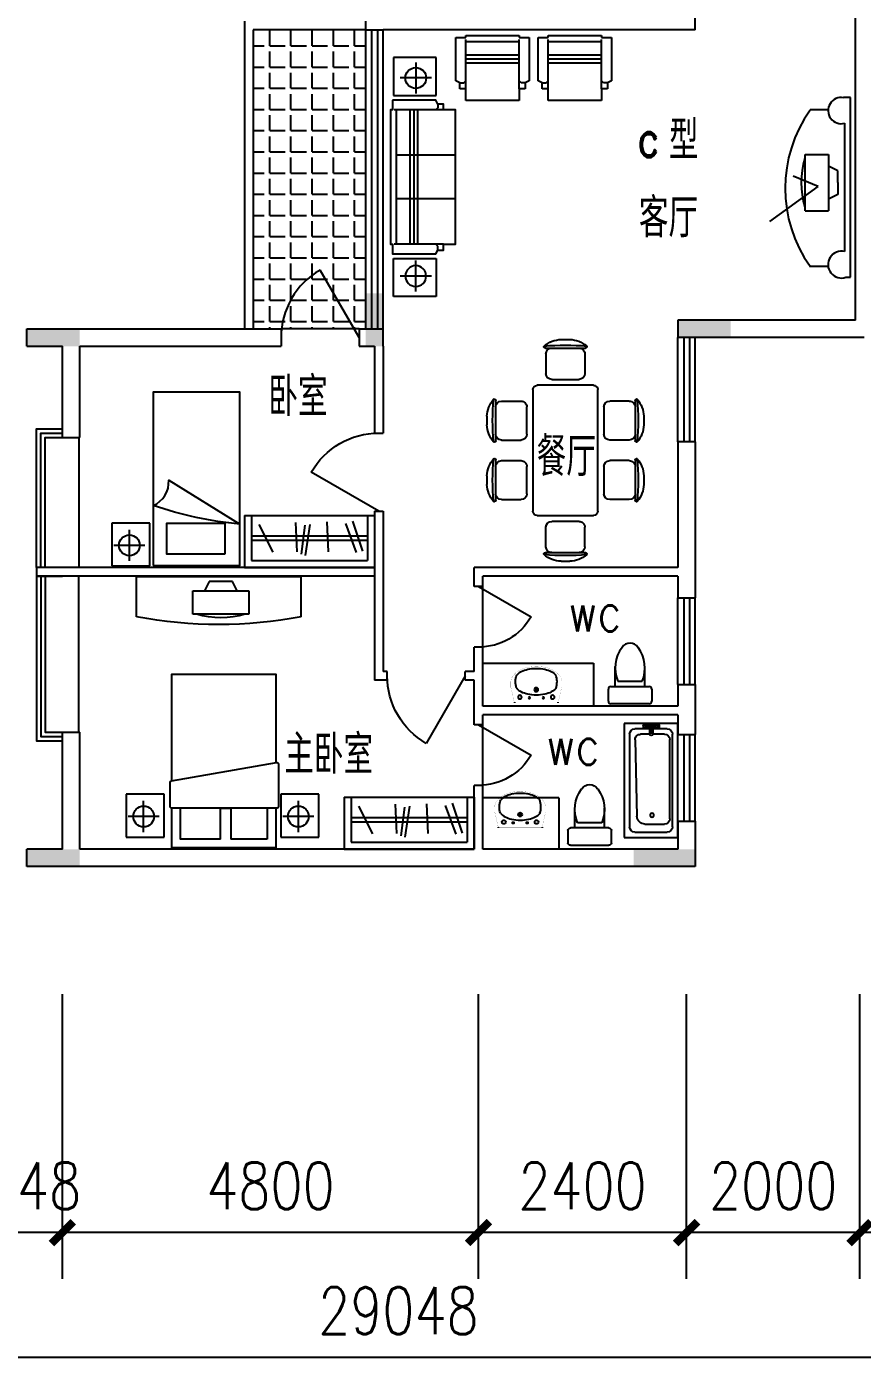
# Model space of a CAD drawing. Header units: millimetres. Extents: x 1293 to 63703, y 510 to 46041.
# Drawn here: x 19094 to 28729, y 873 to 16375 of the extents above; entities that cross this region are included whole.
import ezdxf
from ezdxf.enums import TextEntityAlignment as Align

# ---------------------------------------------------------------- set-up
doc = ezdxf.new("R2010")
doc.units = ezdxf.units.MM
for name, color, linetype in [('2D', 7, 'Continuous'), ('AXIS', 3, 'Continuous'), ('COLUMN', 7, 'Continuous'), ('F', 12, 'Continuous'), ('JIAJU', 30, 'Continuous'), ('PUB_TEXT', 7, 'Continuous'), ('TOILET', 7, 'Continuous'), ('WALL', 4, 'Continuous'), ('WD', 4, 'Continuous'), ('WINDOW', 5, 'Continuous'), ('WINDOW_TEXT', 7, 'Continuous')]:
    doc.layers.add(name, color=color, linetype=linetype)
doc.styles.add('_ROMAND', font='ROMAND.shx', dxfattribs={"width": 0.8})
doc.styles.add('_XC92', font='txt.shx', dxfattribs={"width": 0.8, "bigfont": 'xc92.shx'})
doc.styles.add('ATT', font='TXT')
doc.styles.add('DIM_FONT', font='SIMPLEX.shx', dxfattribs={"width": 0.8})
doc.styles.add('SIMPLEX', font='SIMPLEX.SHX')
doc.styles.get("Standard").update_dxf_attribs({"font": 'arial.ttf'})
doc.dimstyles.new('AXIS180', dxfattribs={"dimscale": 1.8, "dimtxt": 300, "dimasz": 1, "dimexe": 250, "dimexo": 300, "dimgap": 150, "dimtad": 1, "dimdec": 0, "dimdsep": 46, "dimtxsty": 'DIM_FONT', "dimblk": '_DIMX', "dimcen": 2.5, "dimse1": 1, "dimse2": 1, "dimclrt": 7, "dimadec": 0, "dimazin": 0, "dimtfac": 1, "dimtdec": 0, "dimtix": 1, "dimtmove": 2, "dimatfit": 3, "dimldrblk": '_DIMX', "dimfxl": 1, "dimtolj": 1, "dimtzin": 0, "dimarcsym": 0})

# ---------------------------------------------------------------- blocks, each defined once
blk = doc.blocks.new('_DIMX')
at = {"const_width": 50}
blk.add_lwpolyline([(-70, -70), (70, 70)], dxfattribs=at)
blk = doc.blocks.new('*D86')
at = {"layer": 'AXIS', "color": 0, "lineweight": -2, "transparency": 16777216}
for p, q in [((28702, 2470), (28701, 2470)), ((30704, 2470), (28704, 2470)), ((30706, 2470), (30708, 2470))]:
    blk.add_line(p, q, dxfattribs=at)
at = {"layer": 'DEFPOINTS', "color": 0, "transparency": 16777216}
for p in [(28704, 7510), (30704, 7510), (28704, 2470)]:
    blk.add_point(p, dxfattribs=at)
at = {"layer": 'AXIS', "color": 0, "lineweight": -2, "transparency": 16777216, "xscale": 1.8, "yscale": 1.8, "zscale": 1.8}
blk.add_blockref('_DIMX', (28704, 2470), dxfattribs=at)
at = {"layer": 'AXIS', "color": 0, "lineweight": -2, "transparency": 16777216, "xscale": 1.8, "yscale": 1.8, "zscale": 1.8, "rotation": 180}
blk.add_blockref('_DIMX', (30704, 2470), dxfattribs=at)
at = {"layer": 'AXIS', "color": 7, "transparency": 16777216, "insert": (29704, 3010), "char_height": 540, "attachment_point": 5, "style": 'DIM_FONT'}
blk.add_mtext('\\A1;2000', dxfattribs=at)
blk = doc.blocks.new('*D87')
at = {"layer": 'AXIS', "color": 0, "lineweight": -2, "transparency": 16777216}
for p, q in [((26702, 2470), (26701, 2470)), ((28704, 2470), (26704, 2470)), ((28706, 2470), (28708, 2470))]:
    blk.add_line(p, q, dxfattribs=at)
at = {"layer": 'DEFPOINTS', "color": 0, "transparency": 16777216}
for p in [(26704, 7510), (28704, 7510), (26704, 2470)]:
    blk.add_point(p, dxfattribs=at)
at = {"layer": 'AXIS', "color": 0, "lineweight": -2, "transparency": 16777216, "xscale": 1.8, "yscale": 1.8, "zscale": 1.8}
blk.add_blockref('_DIMX', (26704, 2470), dxfattribs=at)
at = {"layer": 'AXIS', "color": 0, "lineweight": -2, "transparency": 16777216, "xscale": 1.8, "yscale": 1.8, "zscale": 1.8, "rotation": 180}
blk.add_blockref('_DIMX', (28704, 2470), dxfattribs=at)
at = {"layer": 'AXIS', "color": 7, "transparency": 16777216, "insert": (27704, 3010), "char_height": 540, "attachment_point": 5, "style": 'DIM_FONT'}
blk.add_mtext('\\A1;2000', dxfattribs=at)
blk = doc.blocks.new('*D88')
at = {"layer": 'AXIS', "color": 0, "lineweight": -2, "transparency": 16777216}
blk.add_line((26702, 2470), (24306, 2470), dxfattribs=at)
at = {"layer": 'DEFPOINTS', "color": 0, "transparency": 16777216}
for p in [(24304, 7510), (26704, 7510), (24304, 2470)]:
    blk.add_point(p, dxfattribs=at)
at = {"layer": 'AXIS', "color": 0, "lineweight": -2, "transparency": 16777216, "xscale": 1.8, "yscale": 1.8, "zscale": 1.8, "rotation": 180}
blk.add_blockref('_DIMX', (24304, 2470), dxfattribs=at)
at = {"layer": 'AXIS', "color": 0, "lineweight": -2, "transparency": 16777216, "xscale": 1.8, "yscale": 1.8, "zscale": 1.8}
blk.add_blockref('_DIMX', (26704, 2470), dxfattribs=at)
at = {"layer": 'AXIS', "color": 7, "transparency": 16777216, "insert": (25504, 3010), "char_height": 540, "attachment_point": 5, "style": 'DIM_FONT'}
blk.add_mtext('\\A1;2400', dxfattribs=at)
blk = doc.blocks.new('*D89')
at = {"layer": 'AXIS', "color": 0, "lineweight": -2, "transparency": 16777216}
for p, q in [((18454, 2470), (18453, 2470)), ((19504, 2470), (18456, 2470)), ((19506, 2470), (19508, 2470))]:
    blk.add_line(p, q, dxfattribs=at)
at = {"layer": 'DEFPOINTS', "color": 0, "transparency": 16777216}
for p in [(18456, 7510), (19504, 7510), (18456, 2470)]:
    blk.add_point(p, dxfattribs=at)
at = {"layer": 'AXIS', "color": 0, "lineweight": -2, "transparency": 16777216, "xscale": 1.8, "yscale": 1.8, "zscale": 1.8}
blk.add_blockref('_DIMX', (18456, 2470), dxfattribs=at)
at = {"layer": 'AXIS', "color": 0, "lineweight": -2, "transparency": 16777216, "xscale": 1.8, "yscale": 1.8, "zscale": 1.8, "rotation": 180}
blk.add_blockref('_DIMX', (19504, 2470), dxfattribs=at)
at = {"layer": 'AXIS', "color": 7, "transparency": 16777216, "insert": (18980, 3010), "char_height": 540, "attachment_point": 5, "style": 'DIM_FONT'}
blk.add_mtext('\\A1;1048', dxfattribs=at)
blk = doc.blocks.new('*D91')
at = {"layer": 'AXIS', "color": 0, "lineweight": -2, "transparency": 16777216}
blk.add_line((37902, 1030), (8858, 1030), dxfattribs=at)
at = {"layer": 'DEFPOINTS', "color": 0, "transparency": 16777216}
for p in [(8856, 7510), (37904, 7510), (8856, 1030)]:
    blk.add_point(p, dxfattribs=at)
at = {"layer": 'AXIS', "color": 0, "lineweight": -2, "transparency": 16777216, "xscale": 1.8, "yscale": 1.8, "zscale": 1.8, "rotation": 180}
blk.add_blockref('_DIMX', (8856, 1030), dxfattribs=at)
at = {"layer": 'AXIS', "color": 0, "lineweight": -2, "transparency": 16777216, "xscale": 1.8, "yscale": 1.8, "zscale": 1.8}
blk.add_blockref('_DIMX', (37904, 1030), dxfattribs=at)
at = {"layer": 'AXIS', "color": 7, "transparency": 16777216, "insert": (23380, 1570), "char_height": 540, "attachment_point": 5, "style": 'DIM_FONT'}
blk.add_mtext('\\A1;29048', dxfattribs=at)
blk = doc.blocks.new('*D94')
at = {"layer": 'AXIS', "color": 0, "lineweight": -2, "transparency": 16777216}
blk.add_line((24302, 2470), (19506, 2470), dxfattribs=at)
at = {"layer": 'DEFPOINTS', "color": 0, "transparency": 16777216}
for p in [(19504, 7510), (24304, 7510), (19504, 2470)]:
    blk.add_point(p, dxfattribs=at)
at = {"layer": 'AXIS', "color": 0, "lineweight": -2, "transparency": 16777216, "xscale": 1.8, "yscale": 1.8, "zscale": 1.8, "rotation": 180}
blk.add_blockref('_DIMX', (19504, 2470), dxfattribs=at)
at = {"layer": 'AXIS', "color": 0, "lineweight": -2, "transparency": 16777216, "xscale": 1.8, "yscale": 1.8, "zscale": 1.8}
blk.add_blockref('_DIMX', (24304, 2470), dxfattribs=at)
at = {"layer": 'AXIS', "color": 7, "transparency": 16777216, "insert": (21904, 3010), "char_height": 540, "attachment_point": 5, "style": 'DIM_FONT'}
blk.add_mtext('\\A1;4800', dxfattribs=at)
blk = doc.blocks.new('_DBLK')
blk.add_line((-0.5, 0), (0, -0.866))
blk.add_arc((-0.5, 0), 1, 300, 0)
at = {"style": 'SIMPLEX', "flags": 9}
blk.add_attdef('A', text='', height=1, dxfattribs=at).set_placement((0, 1.5), align=Align.MIDDLE)
blk = doc.blocks.new('11PTVN02')
at = {"color": 0, "linetype": 'ByBlock'}
for p, q in [((14, 24), (4, 24)), ((4, 24), (4, 0)), ((14, 0), (14, 24)), ((0, 17), (4, 19)), ((0, 12), (0, 17)), ((0, 12), (0, 7)), ((0, 7), (4, 5)), ((14, 0), (4, 0))]:
    blk.add_line(p, q, dxfattribs=at)
blk.add_arc((-21.5, 12), 37, 343.62955, 16.37045, dxfattribs=at)
at = {"color": 0, "linetype": 'ByBlock', "style": 'ATT'}
for tag, p, flags in [('ITEM', (1, -12), 3), ('ROOM_NUMBER', (1, -20), 1), ('WIDTH', (1, -29), 3), ('DEPTH', (1, -38), 3)]:
    blk.add_attdef(tag, p, '', height=6, dxfattribs=dict(at, flags=flags))
blk = doc.blocks.new('-TV')
at = {"xscale": 25, "yscale": 25, "zscale": 25}
blk.add_blockref('11PTVN02', (-1, -1), dxfattribs=at)
blk = doc.blocks.new('-TVG')
at = {"layer": 'F'}
for p, q in [((-21, -78), (-112, -78)), ((-21, -2380), (-21, -78)), ((-540, -231), (-305, -231)), ((-99, -406), (-99, -2049)), ((-436, -1216), (-756, -1085)), ((-1056, -1666), (-436, -1216)), ((-548, -2239), (-305, -2239)), ((-81, -2380), (-21, -2380))]:
    blk.add_line(p, q, dxfattribs=at)
for centre, radius, start, end in [((-142, -244), 168, 79.82, 284.7458), ((860, -1239), 1721, 144.4733, 215.5267), ((-138, -2217), 173, 77.0294, 289.1907)]:
    blk.add_arc(centre, radius, start, end, dxfattribs=at)
at = {"layer": 'F', "xscale": -1.2, "yscale": 1.2, "zscale": 1.2}
blk.add_blockref('-TV', (-186, -1526), dxfattribs=at)
blk = doc.blocks.new('CJ')
at = {"layer": 'JIAJU'}
for p, q in [((-863, 479), (-1323, 479)), ((-1044, 579), (-1143, 579)), ((-177, 479), (-637, 479)), ((-357, 579), (-456, 579)), ((-1318, 412), (-1318, 187)), ((-868, 412), (-868, 187)), ((-632, 412), (-632, 187)), ((-182, 412), (-182, 187)), ((-1500, -650), (-1500, 0)), ((-1450, 50), (-50, 50)), ((-936, 119), (-1251, 119)), ((-249, 119), (-564, 119)), ((0, 0), (0, -650)), ((-1928, -555), (-1928, -95)), ((-1861, -100), (-1636, -100)), ((361, -100), (136, -100)), ((428, -555), (428, -95)), ((-2028, -375), (-2028, -275)), ((-1568, -482), (-1568, -168)), ((68, -482), (68, -168)), ((528, -375), (528, -275)), ((-1861, -550), (-1636, -550)), ((361, -550), (136, -550)), ((-50, -700), (-1450, -700)), ((-1251, -769), (-936, -769)), ((-564, -769), (-249, -769)), ((-1318, -1062), (-1318, -837)), ((-868, -1062), (-868, -837)), ((-632, -1062), (-632, -837)), ((-182, -1062), (-182, -837)), ((-1323, -1129), (-863, -1129)), ((-1143, -1229), (-1044, -1229)), ((-637, -1129), (-177, -1129)), ((-456, -1229), (-357, -1229))]:
    blk.add_line(p, q, dxfattribs=at)
for centre, radius, start, end in [((-1333, 495), 10, 130.7265, 202.67), ((-1323, 499), 20, 202.67, 270), ((-1133, 264), 316, 91.7651, 130.7265), ((-1093, -2199), 2713, 84.8023, 95.1977), ((-1251, 412), 67.5, 90, 180), ((-1054, 264), 316, 49.2735, 88.2349), ((-936, 412), 67.5, 0, 90), ((-863, 499), 20, 270, 337.33), ((-854, 495), 10, 337.33, 49.2735), ((-646, 495), 10, 130.7265, 202.67), ((-637, 499), 20, 202.67, 270), ((-446, 264), 316, 91.7651, 130.7265), ((-407, -2199), 2713, 84.8023, 95.1977), ((-564, 412), 67.5, 90, 180), ((-367, 264), 316, 49.2735, 88.2349), ((-249, 412), 67.5, 0, 90), ((-177, 499), 20, 270, 337.33), ((-167, 495), 10, 337.33, 49.2735), ((-1251, 187), 67.5, 180, 270), ((-936, 187), 67.5, 270, 0), ((-564, 187), 67.5, 180, 270), ((-249, 187), 67.5, 270, 0), ((-1450, 0), 50, 90, 180), ((-50, 0), 50, 0, 90), ((-1713, -285), 316, 139.2735, 178.2349), ((749, -325), 2713, 174.8023, 185.1977), ((-1945, -86), 10, 67.33, 139.2735), ((-1948, -95), 20, 0, 67.33), ((-1861, -168), 67.5, 90, 180), ((-1636, -168), 67.5, 0, 90), ((136, -168), 67.5, 90, 180), ((361, -168), 67.5, 0, 90), ((448, -95), 20, 112.67, 180), ((445, -86), 10, 40.7265, 112.67), ((-2249, -325), 2713, 354.8023, 5.1977), ((213, -285), 316, 1.7651, 40.7265), ((-1713, -365), 316, 181.7651, 220.7265), ((213, -365), 316, 319.2735, 358.2349), ((-1945, -564), 10, 220.7265, 292.67), ((-1948, -555), 20, 292.67, 0), ((-1861, -482), 67.5, 180, 270), ((-1636, -482), 67.5, 270, 0), ((136, -482), 67.5, 180, 270), ((361, -482), 67.5, 270, 0), ((448, -555), 20, 180, 247.33), ((445, -564), 10, 247.33, 319.2735), ((-1450, -650), 50, 180, 270), ((-1251, -837), 67.5, 90, 180), ((-936, -837), 67.5, 0, 90), ((-564, -837), 67.5, 90, 180), ((-249, -837), 67.5, 0, 90), ((-50, -650), 50, 270, 0), ((-1251, -1062), 67.5, 180, 270), ((-936, -1062), 67.5, 270, 0), ((-564, -1062), 67.5, 180, 270), ((-249, -1062), 67.5, 270, 0), ((-1333, -1145), 10, 157.33, 229.2735), ((-1323, -1149), 20, 90, 157.33), ((-1133, -914), 316, 229.2735, 268.2349), ((-1093, 1549), 2713, 264.8023, 275.1977), ((-1054, -914), 316, 271.7651, 310.7265), ((-863, -1149), 20, 22.67, 90), ((-854, -1145), 10, 310.7265, 22.67), ((-646, -1145), 10, 157.33, 229.2735), ((-637, -1149), 20, 90, 157.33), ((-446, -914), 316, 229.2735, 268.2349), ((-407, 1549), 2713, 264.8023, 275.1977), ((-367, -914), 316, 271.7651, 310.7265), ((-177, -1149), 20, 22.67, 90), ((-167, -1145), 10, 310.7265, 22.67)]:
    blk.add_arc(centre, radius, start, end, dxfattribs=at)
at = {"layer": 'JIAJU', "oblique": -180, "text_generation_flag": 4, "width": 0.8, "flags": 9}
for tag in ['XSIZE', 'YSIZE']:
    blk.add_attdef(tag, (-746, -342), '', height=0.5, rotation=180, dxfattribs=at)
blk = doc.blocks.new('-TD')
at = {"color": 0}
for p, q in [((0, -90), (0, 90)), ((-90, 0), (90, 0))]:
    blk.add_line(p, q, dxfattribs=at)
blk.add_circle((0, 0), 60)
blk = doc.blocks.new('-CG')
at = {"layer": 'F'}
for p, q in [((322, 351), (-172, 351)), ((-172, 351), (-172, -87)), ((322, -87), (322, 351)), ((-172, -87), (322, -87))]:
    blk.add_line(p, q, dxfattribs=at)
at = {"layer": 'F', "xscale": 2, "yscale": 2, "zscale": 2}
blk.add_blockref('-TD', (65, 149), dxfattribs=at)
blk = doc.blocks.new('A$C51631F25')
at = {"layer": '2D', "color": 30}
for p, q in [((100, 667), (456, 667)), ((456, 667), (456, 550)), ((456, 550), (97, 550))]:
    blk.add_line(p, q, dxfattribs=at)
blk.add_lwpolyline([(456, 18), (456, 1229, -0.414214), (474, 1248), (752, 1248, -0.364216), (770, 1233), (983, 21, -0.466043), (965, 0), (474, 0, -0.414214)], format="xyb", close=True, dxfattribs=at)
for points in [[(0, 30), (0, 1230), (456, 1230)], [(100, 667), (100, 1130), (456, 1130)], [(770, 1230), (2000, 1230), (2000, 30), (981, 30)], [(100, 130), (100, 550)], [(456, 30), (0, 30)], [(456, 130), (100, 130)]]:
    blk.add_lwpolyline(points, dxfattribs=at)
blk = doc.blocks.new('_C6QHT')
at = {"layer": 'JIAJU'}
for p, q in [((0, -460), (0, 0)), ((0, 0), (1900, 0)), ((1900, -460), (1900, 0)), ((738, -160), (792, -52)), ((792, -52), (1062, -52)), ((1062, -52), (1116, -160)), ((1251, -160), (603, -160)), ((603, -160), (603, -430)), ((1251, -430), (1251, -160)), ((603, -430), (1251, -430))]:
    blk.add_line(p, q, dxfattribs=at)
for centre, radius, start, end in [((950, 4500), 5050, 259.157, 280.843), ((927, 528), 999, 253.6295, 286.3705)]:
    blk.add_arc(centre, radius, start, end, dxfattribs=at)
at = {"style": 'DIM_FONT', "width": 0.8, "flags": 9}
for tag in ['XSIZE', 'YSIZE', 'ZSIZE']:
    blk.add_attdef(tag, (0, 0), '', height=0.5, dxfattribs=at)
for tag in ['XSIZE', 'YSIZE', 'ZSIZE']:
    blk.add_attdef(tag, (0, 0), '', height=0.5, rotation=270, dxfattribs=at)
blk = doc.blocks.new('A$C747D3C6A')
at = {"layer": 'JIAJU', "rotation": 90}
blk.add_blockref('_C6QHT', (0, 0), dxfattribs=at)
blk = doc.blocks.new('U_B16FYY')
for p, q in [((-958, 315), (542, 315)), ((-958, -285), (-958, 315)), ((542, -285), (542, 315)), ((-878, 235), (462, 235)), ((-878, -285), (-878, 235)), ((-262, -171), (-304, 162)), ((-205, -181), (-257, 176)), ((462, -285), (462, 235)), ((-878, 0), (462, 0)), ((-792, -181), (-632, 138)), ((-351, 134), (-365, -204)), ((-9, -209), (6, 134)), ((207, -190), (329, 143)), ((287, -218), (404, 129)), ((-878, -50), (462, -50)), ((-958, -285), (542, -285))]:
    blk.add_line(p, q)
at = {"style": 'DIM_FONT', "width": 0.8, "flags": 9}
for tag in ['XSIZE', 'YSIZE']:
    blk.add_attdef(tag, (0, 0), '', height=0.5, dxfattribs=at)
blk = doc.blocks.new('A$C24C04AE9')
at = {"layer": 'JIAJU', "rotation": 90}
blk.add_blockref('U_B16FYY', (315, 958), dxfattribs=at)
blk = doc.blocks.new('_WBLK')
for p, q in [((-0.5, 0.5), (0.5, 0.5)), ((0.5, 0.1667), (-0.5, 0.1667)), ((0.5, -0.1667), (-0.5, -0.1667)), ((-0.5, -0.5), (0.5, -0.5))]:
    blk.add_line(p, q)
at = {"layer": 'WINDOW_TEXT', "style": 'SIMPLEX', "flags": 9}
blk.add_attdef('A', text='', height=1, dxfattribs=at).set_placement((0, 1.5), align=Align.MIDDLE)
blk = doc.blocks.new('M_E11')
for p, q in [((-280, -10), (-280, 0)), ((280, 0), (280, -10)), ((-251, -189), (-251, -186)), ((-248, -183), (-250, -185))]:
    blk.add_line(p, q)
at = {"const_width": 1.5}
for points in [[(-280, 0), (280, 0)], [(-326, -200), (-280, -5)], [(326, -204), (280, -5)]]:
    blk.add_lwpolyline(points, dxfattribs=at)
for points in [[(253, -188, 0.098208), (193, -141, 0.066287), (110, -111, 0.052428), (0, -100, 0.052428), (-110, -111, 0.066287), (-193, -141, 0.093876), (-251, -186, 0.171377)], [(-250, -358, 0.091341), (-193, -401, 0.066287), (-110, -431, 0.052428), (0, -442, 0.052428), (110, -431, 0.066287), (193, -401, 0.091756), (250, -358, 0.171377)]]:
    blk.add_lwpolyline(points, format="xyb")
for points in [[(-326, -200, 0.008223), (-326, -204, 0.149285)], [(-326, -266, 0.149285), (-304, -337, 0.107079), (-231, -408, 0.075625), (-131, -450, 0.062436), (-1, -467, 0.062436), (130, -452, 0.075625), (230, -410, 0.107079), (304, -339, 0.149285), (326, -268, 0.005205), (326, -266, 0.086596)]]:
    blk.add_lwpolyline(points, format="xyb", dxfattribs=at)
at = {"const_width": 1.5, "flags": 128}
for points in [[(-326, -204), (-326, -268)], [(326, -204), (326, -268)]]:
    blk.add_lwpolyline(points, dxfattribs=at)
at = {"flags": 128}
for points in [[(-253, -188, 0.172546), (-250, -358, 0.726395)], [(253, -188, -0.172546), (250, -358, -0.726395)]]:
    blk.add_lwpolyline(points, format="xyb", dxfattribs=at)
for centre, radius in [((-210, -75), 24), ((-210, -75), 24), ((-210, -75), 24), ((-90, -65), 10), ((0, -170), 25), ((0, -170), 15), ((90, -65), 10), ((210, -75), 24)]:
    blk.add_circle(centre, radius)
blk.add_arc((-250, -186), 1, 131.3224, 180)
at = {"width": 0.8, "flags": 9}
for tag in ['XSIZE', 'YSIZE']:
    blk.add_attdef(tag, (0, 0), '', height=0.5, dxfattribs=at)
blk = doc.blocks.new('M_E24TTP')
at = {"layer": 'TOILET', "color": 7}
for p, q in [((-170, 200), (-170, 430)), ((170, 200), (170, 430)), ((-250, 30), (-250, 170)), ((-220, 200), (220, 200)), ((-140, 260), (140, 260)), ((250, 170), (250, 30)), ((220, 0), (-220, 0))]:
    blk.add_line(p, q, dxfattribs=at)
for centre, radius, start, end in [((227, 413), 398, 143.3619, 202.5495), ((0, 590), 110, 33.4509, 146.5491), ((-227, 413), 398, 337.4505, 36.6381), ((-220, 170), 30, 90, 180), ((220, 170), 30, 0, 90), ((-220, 30), 30, 180, 270), ((220, 30), 30, 270, 0)]:
    blk.add_arc(centre, radius, start, end, dxfattribs=at)
at = {"style": 'DIM_FONT', "width": 0.8, "flags": 9}
for tag in ['XSIZE', 'YSIZE']:
    blk.add_attdef(tag, (0, 0), '', height=0.5, dxfattribs=at)
blk = doc.blocks.new('U_B14JRS')
for p, q in [((-1420, 680), (280, 680)), ((-1420, -120), (-1420, 680)), ((280, 680), (280, -120)), ((-1340, 303), (-1340, 520)), ((-1260, 600), (120, 600)), ((-1260, 302), (-1260, 438)), ((-1178, 518), (-37, 491)), ((200, 520), (200, 40)), ((-1377, 303), (-1265, 303)), ((-1377, 278), (-1265, 278)), ((-1377, 253), (-1265, 253)), ((-1340, 40), (-1340, 253)), ((-1260, 80), (-1260, 253)), ((80, 371), (80, 80)), ((0, 0), (-1180, 0)), ((280, -120), (-1420, -120)), ((120, -40), (-1260, -40))]:
    blk.add_line(p, q)
for centre, radius in [((-1380, 367), 35.5), ((-1380, 189), 35.5), ((-1380, 367), 15.5), ((-1380, 189), 15.5), ((-54, 266), 28.5)]:
    blk.add_circle(centre, radius)
for centre, radius, start, end in [((-1260, 520), 80, 90, 180), ((-1180, 438), 80, 88.6442, 180), ((-40, 371), 120, 0, 88.6442), ((120, 520), 80, 0, 90), ((-1377, 278), 40.6, 37.9622, 322.0378), ((-1377, 278), 30.6, 54.6762, 305.3238), ((-1371, 277), 26.3, 90, 295.9667), ((-1265, 278), 25, 270, 90), ((-1260, 40), 80, 180, 270), ((-1180, 80), 80, 180, 270), ((0, 80), 80, 270, 0), ((120, 40), 80, 270, 0)]:
    blk.add_arc(centre, radius, start, end)
at = {"style": 'DIM_FONT', "width": 0.8, "flags": 9}
for tag in ['XSIZE', 'YSIZE']:
    blk.add_attdef(tag, (0, 0), '', height=0.5, dxfattribs=at)
blk = doc.blocks.new('A$C009D426A')
at = {"layer": '2D', "color": 30}
for points in [[(0, 0), (0, 1000), (2000, 1000), (2000, 0)], [(131, 824), (131, 158), (490, 158), (490, 824)]]:
    blk.add_lwpolyline(points, close=True, dxfattribs=at)
blk.add_lwpolyline([(477, 998, 0.05735), (692, 0, -0.31665), (983, 178)], format="xyb", close=True, dxfattribs=at)

msp = doc.modelspace()

# ---------------------------------------------------------------- hatches: boundary and pattern name
at = {"layer": 'WD'}
h = msp.add_hatch(dxfattribs=at)
h.set_pattern_fill('ANGLE', color=5, scale=35, style=0)
h.set_pattern_definition([(90, (29475.08, 136682), (244.475, 4e-10), [177.8, -66.675]), (1e-10, (29475.08, 136682), (4e-10, -244.475), [177.8, -66.675])])
h.paths.add_polyline_path([(21704.3, 12891.2), (23004.3, 12891.2), (23004.3, 16341.2), (21704.3, 16341.2)])

# ---------------------------------------------------------------- linework, layer by layer
for p, q in [((21604.3, 16441.2), (21604.3, 12891.2)), ((23004.3, 16341.2), (21704.3, 16341.2)), ((21704.3, 16341.2), (21704.3, 12891.2))]:
    msp.add_line(p, q)
at = {"layer": 'AXIS'}
for p, q in [((19504.3, 1938.1), (19504.3, 5220.5)), ((24304.3, 1938.1), (24304.3, 5220.5)), ((26704.3, 1938.1), (26704.3, 5220.5)), ((28704.3, 1938.1), (28704.3, 5220.5))]:
    msp.add_line(p, q, dxfattribs=at)
at = {"layer": 'COLUMN'}
for points in [[(23204.3, 12691.2), (23004.3, 12691.2), (23204.3, 13301.2), (23004.3, 13301.2)], [(19704.3, 12891.2), (19704.3, 12691.2), (19094.3, 12891.2), (19094.3, 12691.2)], [(27214.3, 12991.2), (27214.3, 12791.2), (26604.3, 12991.2), (26604.3, 12791.2)], [(19704.3, 6891.2), (19704.3, 6691.2), (19094.3, 6891.2), (19094.3, 6691.2)], [(26804.3, 6891.2), (26804.3, 6691.2), (26094.3, 6891.2), (26094.3, 6691.2)]]:
    msp.add_solid(points, dxfattribs=at)
at = {"layer": 'JIAJU'}
for p, q in [((24043, 16253.5), (24156.8, 16253.5)), ((24043, 15753), (24043, 16253.5)), ((24156.8, 16253.5), (24156.8, 16276.3)), ((24156.8, 16276.3), (24774.6, 16276.3)), ((24156.8, 15753), (24156.8, 16230.8)), ((24156.8, 16208), (24774.6, 16208)), ((24774.6, 16276.3), (24774.6, 16253.5)), ((24774.6, 16253.5), (24888.3, 16253.5)), ((24774.6, 15753), (24774.6, 16230.8)), ((24888.3, 16253.5), (24888.3, 15753)), ((24992.5, 16253.5), (25106.3, 16253.5)), ((24992.5, 15753), (24992.5, 16253.5)), ((25106.3, 16253.5), (25106.3, 16276.3)), ((25106.3, 16276.3), (25724.1, 16276.3)), ((25106.3, 15753), (25106.3, 16230.8)), ((25106.3, 16208), (25724.1, 16208)), ((25724.1, 16276.3), (25724.1, 16253.5)), ((25724.1, 16253.5), (25837.8, 16253.5)), ((25724.1, 15753), (25724.1, 16230.8)), ((25837.8, 16253.5), (25837.8, 15753)), ((24774.6, 16048.8), (24156.8, 16048.8)), ((24774.6, 16003.3), (24156.8, 16003.3)), ((25724.1, 16048.8), (25106.3, 16048.8)), ((25724.1, 16003.3), (25106.3, 16003.3)), ((24774.6, 15957.8), (24156.8, 15957.8)), ((25724.1, 15957.8), (25106.3, 15957.8)), ((24088.5, 15730.3), (24043, 15753)), ((24088.5, 15730.3), (24134, 15730.3)), ((24088.5, 15662), (24088.5, 15730.3)), ((24156.8, 15662), (24088.5, 15662)), ((24134, 15730.3), (24156.8, 15753)), ((24156.8, 15662), (24156.8, 15753)), ((24156.8, 15525.5), (24156.8, 15662)), ((24774.6, 15662), (24774.6, 15753)), ((24797.3, 15730.3), (24774.6, 15753)), ((24774.6, 15662), (24774.6, 15525.5)), ((24842.8, 15662), (24774.6, 15662)), ((24842.8, 15730.3), (24797.3, 15730.3)), ((24888.3, 15753), (24842.8, 15730.3)), ((24842.8, 15730.3), (24842.8, 15662)), ((25038, 15730.3), (24992.5, 15753)), ((25038, 15730.3), (25083.5, 15730.3)), ((25038, 15662), (25038, 15730.3)), ((25106.3, 15662), (25038, 15662)), ((25083.5, 15730.3), (25106.3, 15753)), ((25106.3, 15662), (25106.3, 15753)), ((25106.3, 15525.5), (25106.3, 15662)), ((25724.1, 15662), (25724.1, 15753)), ((25746.8, 15730.3), (25724.1, 15753)), ((25724.1, 15662), (25724.1, 15525.5)), ((25792.3, 15662), (25724.1, 15662)), ((25792.3, 15730.3), (25746.8, 15730.3)), ((25837.8, 15753), (25792.3, 15730.3)), ((25792.3, 15730.3), (25792.3, 15662)), ((24774.6, 15525.5), (24156.8, 15525.5)), ((25724.1, 15525.5), (25106.3, 15525.5)), ((23810.6, 15416.9), (23332.9, 15416.9)), ((23355.6, 15416.9), (23355.6, 13869.9)), ((23514.9, 13869.9), (23514.9, 15416.9)), ((23560.4, 13869.9), (23560.4, 15416.9)), ((23605.9, 13869.9), (23605.9, 15416.9)), ((23833.4, 15439.7), (23810.6, 15416.9)), ((23901.6, 15416.9), (23810.6, 15416.9)), ((23833.4, 15485.2), (23833.4, 15439.7)), ((24038.1, 14893.7), (23355.6, 14893.7)), ((24038.1, 14393.2), (23355.6, 14393.2)), ((23810.6, 13869.9), (23332.9, 13869.9)), ((23833.4, 13847.2), (23810.6, 13869.9)), ((23901.6, 13869.9), (23810.6, 13869.9)), ((23833.4, 13801.7), (23833.4, 13847.2)), ((24354.3, 9035.2), (25628.8, 9035.2)), ((25628.8, 9035.2), (25628.8, 8541.2)), ((25229.1, 7485.2), (24354.3, 7485.2)), ((25229.1, 7485.2), (25229.1, 6891.2))]:
    msp.add_line(p, q, dxfattribs=at)
msp.add_lwpolyline([(23310.1, 15530.7), (23310.1, 15416.9), (23287.4, 15416.9), (23287.4, 13869.9), (23310.1, 13869.9), (23310.1, 13756.2), (23810.6, 13756.2), (23833.4, 13801.7), (23901.6, 13801.7), (23901.6, 13869.9), (24038.1, 13869.9), (24038.1, 15416.9), (23901.6, 15416.9), (23901.6, 15485.2), (23833.4, 15485.2), (23810.6, 15530.7)], close=True, dxfattribs=at)
at = {"layer": 'WALL'}
for p, q in [((28654.3, 12991.2), (28654.3, 16872.3)), ((23004.3, 16341.2), (23004.3, 16441.2)), ((26804.3, 16341.2), (26804.3, 16580.7)), ((23004.3, 16341.2), (23204.3, 16341.2)), ((26804.3, 16341.2), (23204.3, 16341.2)), ((19094.3, 12891.2), (22026.5, 12891.2)), ((19094.3, 12691.2), (19094.3, 12891.2)), ((22026.5, 12891.2), (22026.5, 12691.2)), ((22926.5, 12891.2), (23004.3, 12891.2)), ((22926.5, 12891.2), (22926.5, 12691.2)), ((23004.3, 12891.2), (23204.3, 12891.2)), ((23204.3, 12691.2), (23204.3, 12891.2)), ((28654.3, 12991.2), (26604.3, 12991.2)), ((26604.3, 12991.2), (26604.3, 12791.2)), ((26804.3, 12791.2), (26604.3, 12791.2)), ((28754.3, 12791.2), (26804.3, 12791.2)), ((19094.3, 12691.2), (19504.3, 12691.2)), ((19504.3, 11641.2), (19504.3, 12691.2)), ((19704.3, 11641.2), (19704.3, 12691.2)), ((19704.3, 12691.2), (22026.5, 12691.2)), ((22926.5, 12691.2), (23104.3, 12691.2)), ((23104.3, 12691.2), (23104.3, 11690)), ((23204.3, 12691.2), (23204.3, 11690)), ((19504.3, 11641.2), (19704.3, 11641.2)), ((23104.3, 11690), (23204.3, 11690)), ((26604.3, 11591.2), (26604.3, 10141.2)), ((26804.3, 11591.2), (26604.3, 11591.2)), ((26804.3, 11591.2), (26804.3, 9791.2)), ((23104.3, 10790), (23104.3, 8841.2)), ((23104.3, 10790), (23204.3, 10790)), ((23204.3, 10790), (23204.3, 8941.2)), ((19204.3, 10141.2), (19204.3, 10041.2)), ((19694.3, 10141.2), (19204.3, 10141.2)), ((19704.3, 10141.2), (19694.3, 10141.2)), ((23104.3, 10141.2), (19704.3, 10141.2)), ((26604.3, 10141.2), (24254.3, 10141.2)), ((24254.3, 9921.3), (24254.3, 10141.2)), ((19204.3, 10041.2), (19504.3, 10041.2)), ((19694.3, 10041.2), (19204.3, 10041.2)), ((19704.3, 10041.2), (19694.3, 10041.2)), ((23104.3, 10041.2), (19704.3, 10041.2)), ((26604.3, 10041.2), (24354.3, 10041.2)), ((24354.3, 9921.3), (24354.3, 10041.2)), ((26604.3, 10041.2), (26604.3, 9791.2)), ((24354.3, 9921.3), (24254.3, 9921.3)), ((26604.3, 9791.2), (26804.3, 9791.2)), ((24354.3, 9221.3), (24254.3, 9221.3)), ((24254.3, 8941.2), (24254.3, 9221.3)), ((24354.3, 8541.2), (24354.3, 9221.3)), ((23251.4, 8841.2), (23104.3, 8841.2)), ((23251.4, 8941.2), (23204.3, 8941.2)), ((23251.4, 8841.2), (23251.4, 8941.2)), ((24254.3, 8941.2), (24151.4, 8941.2)), ((24151.4, 8841.2), (24151.4, 8941.2)), ((24254.3, 8841.2), (24151.4, 8841.2)), ((24254.3, 8327.3), (24254.3, 8841.2)), ((26604.3, 8791.2), (26604.3, 8541.2)), ((26604.3, 8791.2), (26804.3, 8791.2)), ((26804.3, 8791.2), (26804.3, 8216.2)), ((26604.3, 8541.2), (24354.3, 8541.2)), ((26604.3, 8441.2), (24354.3, 8441.2)), ((24354.3, 8327.3), (24354.3, 8441.2)), ((26604.3, 8441.2), (26604.3, 8216.2)), ((19504.3, 6891.2), (19504.3, 8241.2)), ((19504.3, 8241.2), (19704.3, 8241.2)), ((19704.3, 6891.2), (19704.3, 8241.2)), ((24354.3, 8327.3), (24254.3, 8327.3)), ((26604.3, 8216.2), (26804.3, 8216.2)), ((24254.3, 6891.2), (24254.3, 7627.3)), ((24354.3, 7627.3), (24254.3, 7627.3)), ((24354.3, 6891.2), (24354.3, 7627.3)), ((26604.3, 7216.2), (26604.3, 6891.2)), ((26604.3, 7216.2), (26804.3, 7216.2)), ((26804.3, 7216.2), (26804.3, 6691.2)), ((19094.3, 6691.2), (19094.3, 6891.2)), ((19504.3, 6891.2), (19094.3, 6891.2)), ((24254.3, 6891.2), (19704.3, 6891.2)), ((26604.3, 6891.2), (24354.3, 6891.2)), ((26804.3, 6691.2), (19094.3, 6691.2))]:
    msp.add_line(p, q, dxfattribs=at)
at = {"layer": 'WINDOW'}
for p, q in [((22926.5, 12891.2), (22026.5, 12891.2)), ((24354.3, 9221.3), (24354.3, 9921.3)), ((24354.3, 7627.3), (24354.3, 8384.2))]:
    msp.add_line(p, q, dxfattribs=at)
for points in [[(19204.3, 10141.2), (19204.3, 11641.2), (19204.3, 11741.2), (19504.3, 11741.2)], [(19254.3, 10141.2), (19254.3, 11691.2), (19504.3, 11691.2)], [(19304.3, 10141.2), (19304.3, 11641.2), (19504.3, 11641.2)], [(19694.3, 11641.2), (19694.3, 10141.2)], [(19204.3, 10041.2), (19204.3, 8241.2), (19204.3, 8141.2), (19504.3, 8141.2)], [(19254.3, 10041.2), (19254.3, 8191.2), (19504.3, 8191.2)], [(19304.3, 10041.2), (19304.3, 8241.2), (19504.3, 8241.2)], [(19694.3, 8241.2), (19694.3, 10041.2)]]:
    msp.add_lwpolyline(points, dxfattribs=at)

# ---------------------------------------------------------------- block references
at = {"xscale": -1, "rotation": 270.0000000000585}
msp.add_blockref('CJ', (25631.4, 12241.1), dxfattribs=at)
at = {"layer": 'JIAJU', "extrusion": (0, 0, -1), "xscale": -1, "zscale": -1, "rotation": 179.9999999999416}
msp.add_blockref('-CG', (-23645.2, 15934.5), dxfattribs=at)
at = {"layer": 'JIAJU', "xscale": 0.9, "yscale": 0.9, "zscale": 0.9}
msp.add_blockref('-TVG', (28616, 15629), dxfattribs=at)
at = {"layer": 'JIAJU', "xscale": -1}
for name, p in [('-CG', (23645.2, 13352.3)), ('M_E24TTP', (25586.4, 6936.6))]:
    msp.add_blockref(name, p, dxfattribs=at)
for name, p, rotation in [('A$C009D426A', (20552.5, 10162.7), 270.0000000000585), ('A$C24C04AE9', (21604.3, 10141.2), 270.0000000000585), ('A$C747D3C6A', (22259.2, 10032.1), 90.00000000005842), ('A$C24C04AE9', (22754.3, 6891.2), 270.0000000000585)]:
    msp.add_blockref(name, p, dxfattribs=dict(at, rotation=rotation))
at = {"layer": 'JIAJU', "rotation": 90.00000000005842}
for name, p in [('-CG', (20425.8, 10330.6)), ('A$C51631F25', (21995.4, 6908.8)), ('-CG', (20590.3, 7203.9)), ('-CG', (22374.9, 7203.9))]:
    msp.add_blockref(name, p, dxfattribs=at)
at = {"layer": 'JIAJU'}
msp.add_blockref('M_E24TTP', (26052, 8567.7), dxfattribs=at)
for name, p, xscale, yscale, zscale, rotation in [('M_E11', (24970.4, 8578.3), -0.9, 0.9, 0.9, 180), ('U_B14JRS', (26511.4, 7242.5), -0.7737644444444445, 0.7737644444444445, 0.7737644444444445, 90.00000000005842), ('M_E11', (24784.9, 7137.4), 0.9, 0.9, 0.9, 180.0000000000584)]:
    msp.add_blockref(name, p, dxfattribs=dict(at, xscale=xscale, yscale=yscale, zscale=zscale, rotation=rotation))
at = {"layer": 'WINDOW'}
for name, p, xscale, yscale, zscale, rotation in [('_WBLK', (23104.3, 14616.2), -3450, 200, 3450, 269.9999999990584), ('_WBLK', (26704.3, 12191.2), -1200, 199.9999999999981, 1200, 270.0000000000585), ('_DBLK', (23154.3, 11240), 900, -900, 900, 90.00000000005842), ('_DBLK', (24304.3, 9571.3), -700, 700, 700, 90.00000000005842), ('_WBLK', (26704.3, 9291.2), -1000, 200.0000000000018, 1000, 270.0000000000585), ('_DBLK', (23701.4, 8891.2), 900, -900, 900, 180.0000000000584), ('_DBLK', (24304.3, 7977.3), -700, 700, 700, 90.00000000005842), ('_WBLK', (26704.3, 7716.2), -1000, 199.9999999999981, 1000, 270.0000000000585)]:
    msp.add_blockref(name, p, dxfattribs=dict(at, xscale=xscale, yscale=yscale, zscale=zscale, rotation=rotation))
at = {"layer": 'WINDOW', "xscale": -900, "yscale": -900, "zscale": 900}
msp.add_blockref('_DBLK', (22476.5, 12791.2), dxfattribs=at)

# ---------------------------------------------------------------- texts
at = {"layer": 'PUB_TEXT', "width": 0.8}
for s, height, style, p in [('型', 450, '_XC92', (26500, 14843.3)), ('c', 432, '_ROMAND', (26130.3, 14872)), ('客厅', 450, '_XC92', (26154.1, 13947.4)), ('卧室', 450, '_XC92', (21879.4, 11885.6)), ('餐厅', 450, '_XC92', (24974.8, 11193.3)), ('wc', 450, '_XC92', (25336.6, 9402.3)), ('主卧室', 450, '_XC92', (22062.5, 7757.9)), ('wc', 450, '_XC92', (25085.2, 7863.8))]:
    msp.add_text(s, height=height, dxfattribs=dict(at, style=style)).set_placement(p)

# ---------------------------------------------------------------- dimensions: what is measured, and where the dimension line sits
at = {"layer": 'AXIS'}
dim = msp.add_aligned_dim(p1=(37904.3, 7510.5), p2=(8856.3, 7510.5), distance=6480, dimstyle='AXIS180', dxfattribs=at)
dim.commit()
dim.dimension.update_dxf_attribs({"geometry": '*D91', "text_midpoint": (23380.3, 1570.5)})
for base, p1, p2, picture, middle in [((18456.3, 2470.5), (19504.3, 7510.5), (18456.3, 7510.5), '*D89', (18980.3, 3010.5)), ((19504.3, 2470.5), (24304.3, 7510.5), (19504.3, 7510.5), '*D94', (21904.3, 3010.5)), ((24304.3, 2470.5), (26704.3, 7510.5), (24304.3, 7510.5), '*D88', (25504.3, 3010.5)), ((26704.3, 2470.5), (28704.3, 7510.5), (26704.3, 7510.5), '*D87', (27704.3, 3010.5)), ((28704.3, 2470.5), (30704.3, 7510.5), (28704.3, 7510.5), '*D86', (29704.3, 3010.5))]:
    dim = msp.add_linear_dim(base=base, p1=p1, p2=p2, dimstyle='AXIS180', dxfattribs=at)
    dim.commit()
    dim.dimension.update_dxf_attribs({"geometry": picture, "text_midpoint": middle})

doc.saveas('drawing.dxf')
